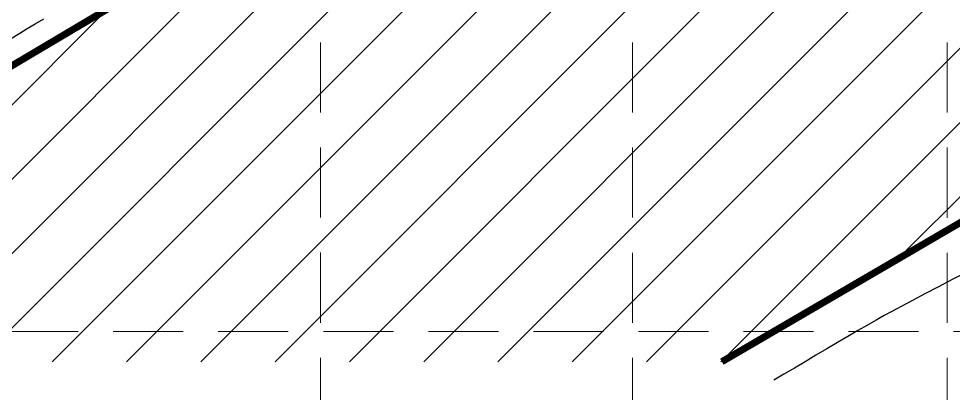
# Model space of a CAD drawing. Extents: x 2138193 to 2139991, y 332071 to 334944.
# Drawn here: x 2138555.7 to 2138689.2, y 332601.8 to 332655.2 of the extents above; entities that cross this region are included whole.
import ezdxf

# ---------------------------------------------------------------- set-up
doc = ezdxf.new("R2010")
doc.units = 0
doc.header["$LTSCALE"] = 100
doc.header["$MEASUREMENT"] = 0
doc.linetypes.add('DASHED', pattern=[0.75, 0.5, -0.25])
doc.linetypes.add('HIDDEN', pattern=[0.375, 0.25, -0.125])
doc.layers.add('CONTOURS', color=35, linetype='Continuous')
doc.layers.add('GRID', color=254, linetype='DASHED')

msp = doc.modelspace()

# ---------------------------------------------------------------- hatches: boundary and pattern name
at = {"layer": 'CONTOURS', "ltscale": 10}
h = msp.add_hatch(dxfattribs=at)
h.set_pattern_fill('ANSI31', color=5, scale=60, style=0)
h.set_pattern_definition([(45, (0, 0), (-5.303300858899106, 5.303300858899107), [])])
h.paths.add_polyline_path([(2138483.546160111, 332606.2740493599), (2138656.140052903, 332606.2740493599), (2138921.264482902, 332760.8706732228), (2139372.471049562, 332785.9219287917), (2139377.748317752, 332780.6479753673), (2139409.411939294, 332807.0177192923), (2139404.134671104, 332828.1135155923), (2139401.496037009, 332952.0512992817), (2139392.260811476, 332977.1025548506), (2139347.404019459, 332973.1470955816), (2139339.488117175, 332969.1916305132), (2139182.489332715, 332936.2294564062), (2139043.960999322, 332917.7706368185), (2138914.667891463, 332903.2672764998), (2138844.744069344, 332879.534509287), (2138820.996350087, 332862.3941780554), (2138795.929319984, 332796.4698240421), (2138748.301847437, 332763.2789477164)])

# ---------------------------------------------------------------- linework, layer by layer
at = {"layer": 'CONTOURS', "color": 5, "ltscale": 10, "const_width": 1}
msp.add_lwpolyline([(2138656.140052903, 332606.2740493598), (2138921.264482902, 332760.8706732228), (2139372.471049562, 332785.9219287917), (2139377.748317752, 332780.6479753673), (2139409.411939294, 332807.0177192923), (2139404.134671104, 332828.1135155923), (2139401.496037009, 332952.0512992817), (2139392.260811476, 332977.1025548506), (2139347.404019459, 332973.1470955816), (2139339.488117175, 332969.1916305132), (2139182.489332715, 332936.2294564062), (2139043.960999322, 332917.7706368185), (2138914.667891463, 332903.2672764998), (2138844.744069344, 332879.534509287), (2138820.996350087, 332862.3941780554), (2138795.929319984, 332796.4698240421), (2138748.301847437, 332763.2789477164), (2138483.546160112, 332606.27404936)], dxfattribs=at)
at = {"layer": 'CONTOURS', "extrusion": (-0.5138963020267804, 0.8578523129089298, 0), "elevation": -813628.6776442616}
msp.add_lwpolyline([(-2005515.592938945, 544), (-2005516.900716297, 544)], dxfattribs=at)
at = {"layer": 'CONTOURS', "extrusion": (0.51288106631098, -0.8584596739624479, 0), "elevation": 811255.4957276233}
msp.add_lwpolyline([(2006478.054900072, 544), (2006479.509063001, 544)], dxfattribs=at)
at = {"layer": 'CONTOURS'}
for points, elevation in [([(2138554.550538662, 332652.3582601962), (2138555.890094986, 332653.1626038799)], 544), ([(2138691.257233441, 332619.1639241452), (2138689.122892161, 332618.0511606521)], 545), ([(2138687.066029709, 332616.9763769344), (2138685.12572498, 332615.9590661392)], 545), ([(2138689.122892161, 332618.0511606521), (2138687.066029709, 332616.9763769344)], 545), ([(2138685.12572498, 332615.9590661392), (2138683.341056865, 332615.018721413)], 545), ([(2138681.75110426, 332614.1748359028), (2138680.394946058, 332613.4469027552)], 545), ([(2138683.341056865, 332615.018721413), (2138681.75110426, 332614.1748359028)], 545), ([(2138680.394946058, 332613.4469027552), (2138679.311661152, 332612.8544151169)], 545), ([(2138678.178047347, 332612.2180732047), (2138676.924995671, 332611.5023519709)], 545), ([(2138676.924995671, 332611.5023519709), (2138675.572515443, 332610.7202921659)], 545), ([(2138671.118596635, 332608.106488826), (2138669.568495388, 332607.1894822386)], 545), ([(2138668.019012184, 332606.2713408312), (2138666.490156342, 332605.3651053541)], 545)]:
    msp.add_lwpolyline(points, dxfattribs=dict(at, elevation=elevation))
at = {"layer": 'CONTOURS', "extrusion": (0.5145961518868376, -0.8574326798432975, 0), "elevation": 815264.9389680175}
msp.add_lwpolyline([(2004849.745227755, 544), (2004850.991444469, 544)], dxfattribs=at)
at = {"layer": 'CONTOURS', "extrusion": (0.4894921438159752, -0.8720077070430288, 0), "elevation": 756825.7486883287}
msp.add_lwpolyline([(2027756.221830411, 545), (2027754.921826069, 545)], dxfattribs=at)
at = {"layer": 'CONTOURS', "extrusion": (0.5039083542840262, -0.8637571247073824, 0), "elevation": 790401.6086872916}
msp.add_lwpolyline([(2014901.583877503, 545), (2014899.926120455, 545)], dxfattribs=at)
at = {"layer": 'CONTOURS', "extrusion": (0.5080286999651287, -0.861340141878771, 0), "elevation": 800017.5944005011}
msp.add_lwpolyline([(2011099.525787448, 545), (2011097.748661436, 545)], dxfattribs=at)
at = {"layer": 'CONTOURS', "extrusion": (0.5063213866554442, -0.862344857591966, 0), "elevation": 796032.0326232681}
msp.add_lwpolyline([(2012682.145380472, 545), (2012680.416015054, 545)], dxfattribs=at)
at = {"layer": 'CONTOURS', "extrusion": (0.5097732715057465, -0.860308788551139, 0), "elevation": 804091.6943548133}
msp.add_lwpolyline([(2009470.480692147, 545), (2009468.67961418, 545)], dxfattribs=at)
at = {"layer": 'CONTOURS', "extrusion": (0.5095375539198284, -0.8604484186430922, 0), "elevation": 803541.1316074571}
msp.add_lwpolyline([(2009687.12361639, 545), (2009685.394030829, 545)], dxfattribs=at)
at = {"layer": 'CONTOURS', "extrusion": (0.5086110265119198, -0.860996413297112, 0), "elevation": 801377.3343877931}
msp.add_lwpolyline([(2010549.20384838, 545), (2010547.545800635, 545)], dxfattribs=at)
at = {"layer": 'GRID', "color": 252, "linetype": 'HIDDEN', "lineweight": 0, "ltscale": 0.4}
for p, q in [((2138598.88554457, 332296.8402139746), (2138598.427510827, 334895.7762918232)), ((2138643.367878654, 332296.8332204215), (2138643.377939842, 334895.7492644076)), ((2138688.330137118, 332296.8261514142), (2138688.282180592, 334895.7386913974)), ((2138239.233226605, 332610.6047769588), (2139943.106662308, 332610.6047769588))]:
    msp.add_line(p, q, dxfattribs=at)

doc.saveas('drawing.dxf')
